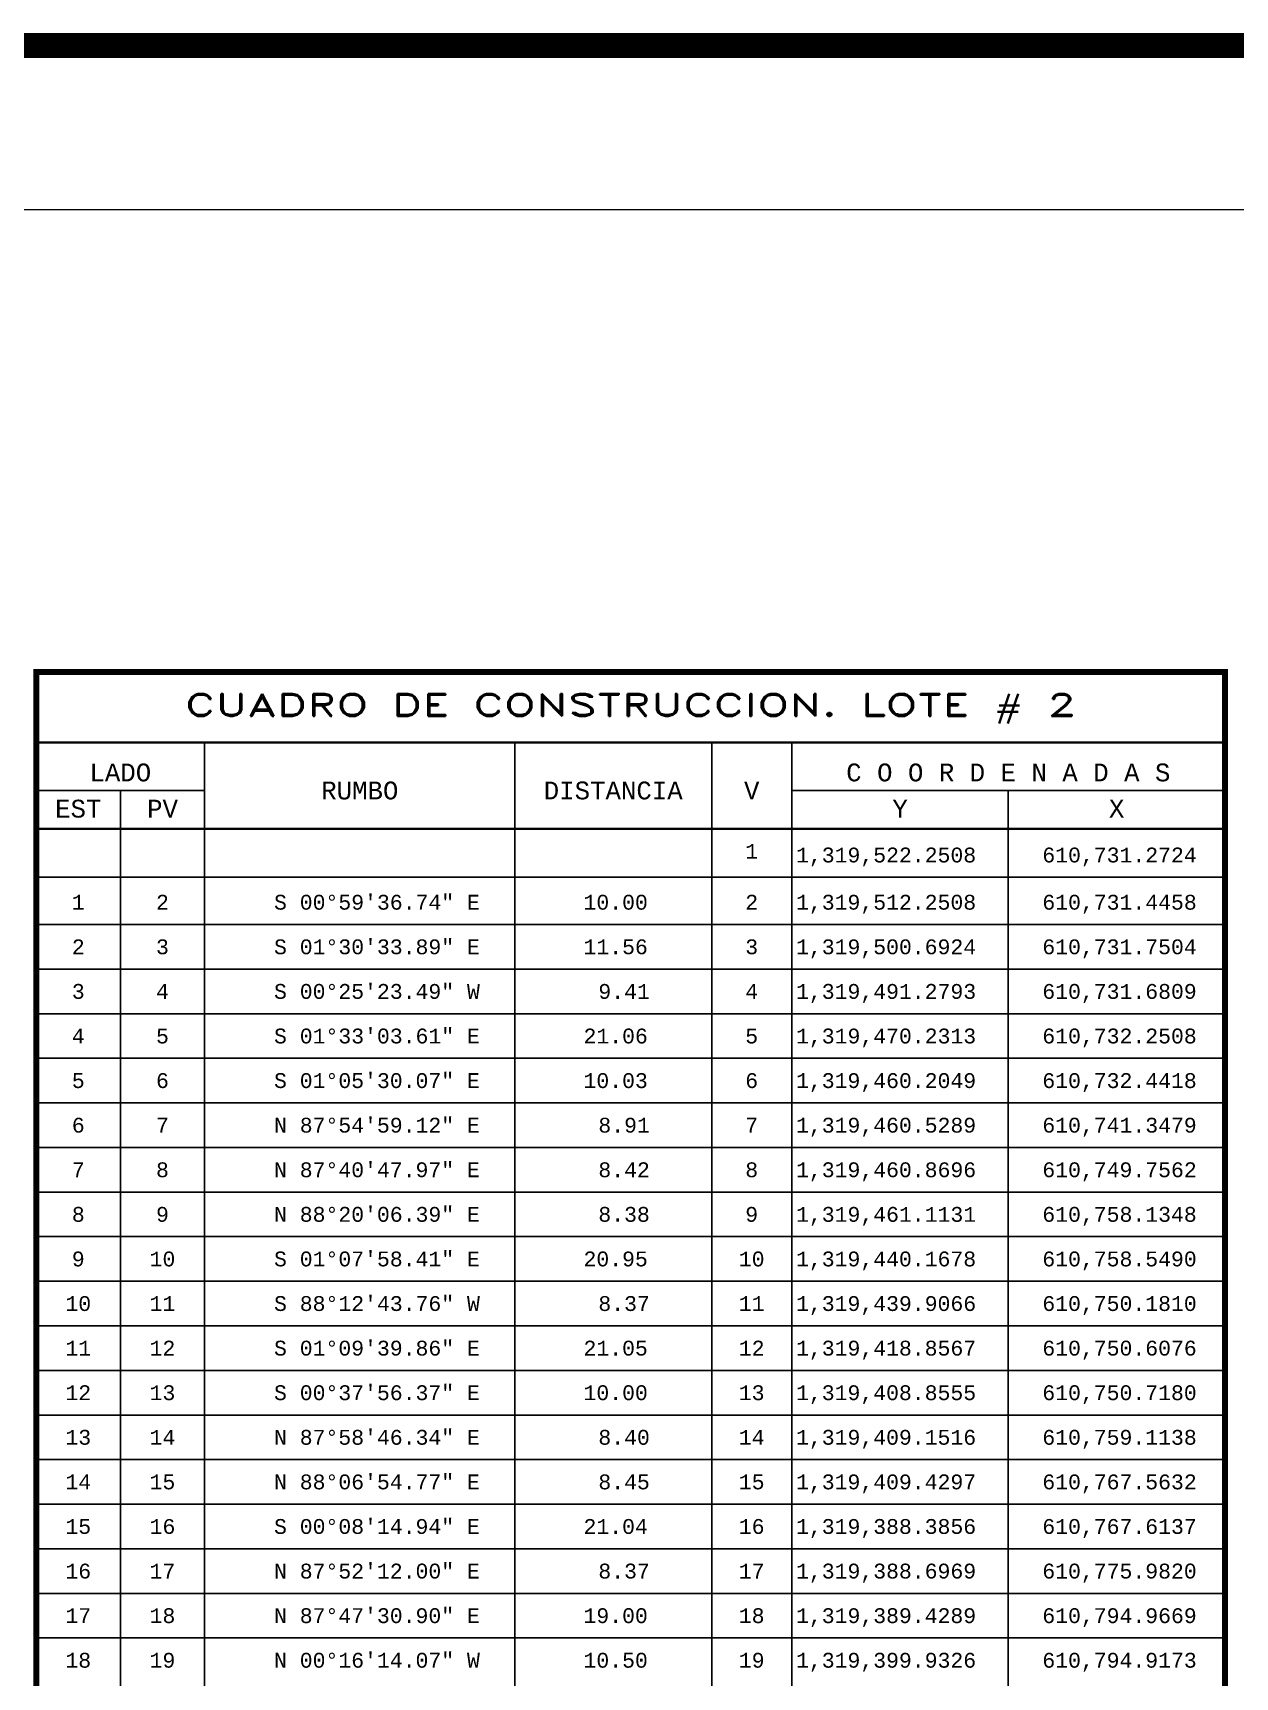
# Model space of a CAD drawing. Header units: millimetres. Extents: x 603916 to 1211550, y 1309898 to 2622648.
# Drawn here: x 604973.3 to 605083, y 1311154.7 to 1311304.8 of the extents above; entities that cross this region are included whole.
import ezdxf
from ezdxf.enums import TextEntityAlignment as Align

# ---------------------------------------------------------------- set-up
doc = ezdxf.new("R2010")
doc.units = ezdxf.units.MM
for name, color, linetype in [('CAJETIN', 5, 'Continuous'), ('CVL_CUADCON', 1, 'Continuous'), ('CVL_CUADCON_LIN', 8, 'Continuous'), ('CVL_CUADCON_TIT', 1, 'Continuous'), ('CVL_CUADCON_TX', 2, 'Continuous')]:
    doc.layers.add(name, color=color, linetype=linetype)
doc.styles.add('HUECA1', font='HUECA1.shx')
doc.styles.add('MONOTXT4', font='MONOTXT4.shx')

msp = doc.modelspace()

# ---------------------------------------------------------------- linework, layer by layer
at = {"const_width": 2.28}
msp.add_lwpolyline([(604785.969, 1311006.678), (605205.069, 1311006.678), (605205.069, 1311303.678), (604785.969, 1311303.678)], close=True, dxfattribs=at)
at = {"layer": 'CAJETIN'}
msp.add_line((605190.069, 1311288.678), (604800.969, 1311288.678), dxfattribs=at)
at = {"layer": 'CVL_CUADCON', "color": 7, "linetype": 'Continuous', "lineweight": 30, "const_width": 0.543, "flags": 128}
msp.add_lwpolyline([(604973.595, 1311246.482), (605082.111, 1311246.482), (605082.111, 1311044.89), (604973.595, 1311044.89)], close=True, dxfattribs=at)
at = {"layer": 'CVL_CUADCON', "color": 7, "linetype": 'Continuous', "lineweight": 30, "const_width": 0.204, "flags": 128}
for points in [[(604973.595, 1311240.038), (605082.111, 1311240.038)], [(604973.595, 1311232.144), (605082.111, 1311232.144)]]:
    msp.add_lwpolyline(points, dxfattribs=at)
at = {"layer": 'CVL_CUADCON_LIN', "color": 7, "linetype": 'Continuous', "lineweight": 30, "ltscale": 0.5}
for p, q in [((604988.967, 1311240.038), (604988.967, 1311052.444)), ((605017.287, 1311240.038), (605017.287, 1311052.444)), ((605035.257, 1311240.038), (605035.257, 1311052.444)), ((605042.565, 1311240.038), (605042.565, 1311052.444)), ((604973.595, 1311235.658), (604988.967, 1311235.658)), ((604981.275, 1311235.658), (604981.275, 1311052.444)), ((605042.565, 1311235.658), (605082.111, 1311235.658)), ((605062.338, 1311235.658), (605062.338, 1311052.444)), ((604973.595, 1311227.727), (605082.111, 1311227.727)), ((604973.595, 1311223.415), (605082.111, 1311223.415)), ((604973.595, 1311219.344), (605082.111, 1311219.344)), ((604973.595, 1311215.273), (605082.111, 1311215.273)), ((604973.595, 1311211.203), (605082.111, 1311211.203)), ((604973.595, 1311207.132), (605082.111, 1311207.132)), ((604973.595, 1311203.061), (605082.111, 1311203.061)), ((604973.595, 1311198.991), (605082.111, 1311198.991)), ((604973.595, 1311194.92), (605082.111, 1311194.92)), ((604973.595, 1311190.849), (605082.111, 1311190.849)), ((604973.595, 1311186.778), (605082.111, 1311186.778)), ((604973.595, 1311182.708), (605082.111, 1311182.708)), ((604973.595, 1311178.637), (605082.111, 1311178.637)), ((604973.595, 1311174.566), (605082.111, 1311174.566)), ((604973.595, 1311170.495), (605082.111, 1311170.495)), ((604973.595, 1311166.425), (605082.111, 1311166.425)), ((604973.595, 1311162.354), (605082.111, 1311162.354)), ((604973.595, 1311158.283), (605082.111, 1311158.283))]:
    msp.add_line(p, q, dxfattribs=at)

# ---------------------------------------------------------------- texts
at = {"layer": 'CVL_CUADCON_TIT', "color": 7, "lineweight": 30, "ltscale": 0.5, "style": 'HUECA1', "width": 1.266339}
msp.add_text('CUADRO DE CONSTRUCCION. LOTE # 2', height=2.03537, dxfattribs=at).set_placement((604987.164, 1311242.452), (605068.542, 1311242.452), align=Align.FIT)
at = {"layer": 'CVL_CUADCON_TIT', "color": 7, "lineweight": 30, "ltscale": 0.5, "style": 'MONOTXT4'}
for s, height, p in [('LADO', 1.6283, (604981.275, 1311236.485)), ('C O O R D E N A D A S', 1.62829, (605062.337, 1311236.485)), ('EST', 1.6283, (604977.435, 1311233.179)), ('PV', 1.6283, (604985.128, 1311233.179)), ('Y', 1.628, (605052.458, 1311233.179)), ('X', 1.628, (605072.229, 1311233.179))]:
    msp.add_text(s, height=height, dxfattribs=at).set_placement(p, align=Align.CENTER)
for s, height, p in [('RUMBO', 1.6283, (605003.135, 1311235.654)), ('DISTANCIA', 1.6283, (605026.27, 1311235.654)), ('V', 1.628, (605038.916, 1311235.654))]:
    msp.add_text(s, height=height, dxfattribs=at).set_placement(p, align=Align.MIDDLE)
at = {"layer": 'CVL_CUADCON_TX', "color": 7, "lineweight": 30, "ltscale": 0.5, "style": 'MONOTXT4'}
for s, height, p in [('1', 1.357, (605038.911, 1311229.423)), ('1', 1.357, (604977.435, 1311224.772)), ('2', 1.357, (604985.121, 1311224.772)), ('2', 1.357, (605038.911, 1311224.772)), ('2', 1.357, (604977.435, 1311220.701)), ('3', 1.357, (604985.121, 1311220.701)), ('3', 1.357, (605038.911, 1311220.701)), ('3', 1.357, (604977.435, 1311216.63)), ('4', 1.357, (604985.121, 1311216.63)), ('4', 1.357, (605038.911, 1311216.63)), ('4', 1.357, (604977.435, 1311212.56)), ('5', 1.357, (604985.121, 1311212.56)), ('5', 1.357, (605038.911, 1311212.56)), ('5', 1.357, (604977.435, 1311208.489)), ('6', 1.357, (604985.121, 1311208.489)), ('6', 1.357, (605038.911, 1311208.489)), ('6', 1.357, (604977.435, 1311204.418)), ('7', 1.357, (604985.121, 1311204.418)), ('7', 1.357, (605038.911, 1311204.418)), ('7', 1.357, (604977.435, 1311200.347)), ('8', 1.357, (604985.121, 1311200.347)), ('8', 1.357, (605038.911, 1311200.347)), ('8', 1.357, (604977.435, 1311196.277)), ('9', 1.357, (604985.121, 1311196.277)), ('9', 1.357, (605038.911, 1311196.277)), ('9', 1.357, (604977.435, 1311192.206)), ('10', 1.3569, (604985.121, 1311192.206)), ('10', 1.3569, (605038.911, 1311192.206)), ('10', 1.3569, (604977.435, 1311188.135)), ('11', 1.3569, (604985.121, 1311188.135)), ('11', 1.3569, (605038.911, 1311188.135)), ('11', 1.3569, (604977.435, 1311184.064)), ('12', 1.3569, (604985.121, 1311184.064)), ('12', 1.3569, (605038.911, 1311184.064)), ('12', 1.3569, (604977.435, 1311179.994)), ('13', 1.3569, (604985.121, 1311179.994)), ('13', 1.3569, (605038.911, 1311179.994)), ('13', 1.3569, (604977.435, 1311175.923)), ('14', 1.3569, (604985.121, 1311175.923)), ('14', 1.3569, (605038.911, 1311175.923)), ('14', 1.3569, (604977.435, 1311171.852)), ('15', 1.3569, (604985.121, 1311171.852)), ('15', 1.3569, (605038.911, 1311171.852)), ('15', 1.3569, (604977.435, 1311167.782)), ('16', 1.3569, (604985.121, 1311167.782)), ('16', 1.3569, (605038.911, 1311167.782)), ('16', 1.3569, (604977.435, 1311163.711)), ('17', 1.3569, (604985.121, 1311163.711)), ('17', 1.3569, (605038.911, 1311163.711)), ('17', 1.3569, (604977.435, 1311159.64)), ('18', 1.3569, (604985.121, 1311159.64)), ('18', 1.3569, (605038.911, 1311159.64)), ('18', 1.3569, (604977.435, 1311155.569)), ('19', 1.3569, (604985.121, 1311155.569)), ('19', 1.3569, (605038.911, 1311155.569))]:
    msp.add_text(s, height=height, dxfattribs=at).set_placement(p, align=Align.CENTER)
for s, height, p in [('1,319,522.2508', 1.35691, (605042.96, 1311229.084)), ('610,731.2724', 1.35691, (605065.444, 1311229.084)), ('S 00%%d59\'36.74" E', 1.35691, (604995.305, 1311224.772)), ('10.00', 1.3569, (605023.556, 1311224.772)), ('1,319,512.2508', 1.35691, (605042.96, 1311224.772)), ('610,731.4458', 1.35691, (605065.444, 1311224.772)), ('S 01%%d30\'33.89" E', 1.35691, (604995.305, 1311220.701)), ('11.56', 1.3569, (605023.556, 1311220.701)), ('1,319,500.6924', 1.35691, (605042.96, 1311220.701)), ('610,731.7504', 1.35691, (605065.444, 1311220.701)), ('S 00%%d25\'23.49" W', 1.35691, (604995.305, 1311216.63)), ('9.41', 1.3569, (605024.913, 1311216.63)), ('1,319,491.2793', 1.35691, (605042.96, 1311216.63)), ('610,731.6809', 1.35691, (605065.444, 1311216.63)), ('S 01%%d33\'03.61" E', 1.35691, (604995.305, 1311212.56)), ('21.06', 1.3569, (605023.556, 1311212.56)), ('1,319,470.2313', 1.35691, (605042.96, 1311212.56)), ('610,732.2508', 1.35691, (605065.444, 1311212.56)), ('S 01%%d05\'30.07" E', 1.35691, (604995.305, 1311208.489)), ('10.03', 1.3569, (605023.556, 1311208.489)), ('1,319,460.2049', 1.35691, (605042.96, 1311208.489)), ('610,732.4418', 1.35691, (605065.444, 1311208.489)), ('N 87%%d54\'59.12" E', 1.35691, (604995.305, 1311204.418)), ('8.91', 1.3569, (605024.913, 1311204.418)), ('1,319,460.5289', 1.35691, (605042.96, 1311204.418)), ('610,741.3479', 1.35691, (605065.444, 1311204.418)), ('N 87%%d40\'47.97" E', 1.35691, (604995.305, 1311200.347)), ('8.42', 1.3569, (605024.913, 1311200.347)), ('1,319,460.8696', 1.35691, (605042.96, 1311200.347)), ('610,749.7562', 1.35691, (605065.444, 1311200.347)), ('N 88%%d20\'06.39" E', 1.35691, (604995.305, 1311196.277)), ('8.38', 1.3569, (605024.913, 1311196.277)), ('1,319,461.1131', 1.35691, (605042.96, 1311196.277)), ('610,758.1348', 1.35691, (605065.444, 1311196.277)), ('S 01%%d07\'58.41" E', 1.35691, (604995.305, 1311192.206)), ('20.95', 1.3569, (605023.556, 1311192.206)), ('1,319,440.1678', 1.35691, (605042.96, 1311192.206)), ('610,758.5490', 1.35691, (605065.444, 1311192.206)), ('S 88%%d12\'43.76" W', 1.35691, (604995.305, 1311188.135)), ('8.37', 1.3569, (605024.913, 1311188.135)), ('1,319,439.9066', 1.35691, (605042.96, 1311188.135)), ('610,750.1810', 1.35691, (605065.444, 1311188.135)), ('S 01%%d09\'39.86" E', 1.35691, (604995.305, 1311184.064)), ('21.05', 1.3569, (605023.556, 1311184.064)), ('1,319,418.8567', 1.35691, (605042.96, 1311184.064)), ('610,750.6076', 1.35691, (605065.444, 1311184.064)), ('S 00%%d37\'56.37" E', 1.35691, (604995.305, 1311179.994)), ('10.00', 1.3569, (605023.556, 1311179.994)), ('1,319,408.8555', 1.35691, (605042.96, 1311179.994)), ('610,750.7180', 1.35691, (605065.444, 1311179.994)), ('N 87%%d58\'46.34" E', 1.35691, (604995.305, 1311175.923)), ('8.40', 1.3569, (605024.913, 1311175.923)), ('1,319,409.1516', 1.35691, (605042.96, 1311175.923)), ('610,759.1138', 1.35691, (605065.444, 1311175.923)), ('N 88%%d06\'54.77" E', 1.35691, (604995.305, 1311171.852)), ('8.45', 1.3569, (605024.913, 1311171.852)), ('1,319,409.4297', 1.35691, (605042.96, 1311171.852)), ('610,767.5632', 1.35691, (605065.444, 1311171.852)), ('S 00%%d08\'14.94" E', 1.35691, (604995.305, 1311167.782)), ('21.04', 1.3569, (605023.556, 1311167.782)), ('1,319,388.3856', 1.35691, (605042.96, 1311167.782)), ('610,767.6137', 1.35691, (605065.444, 1311167.782)), ('N 87%%d52\'12.00" E', 1.35691, (604995.305, 1311163.711)), ('8.37', 1.3569, (605024.913, 1311163.711)), ('1,319,388.6969', 1.35691, (605042.96, 1311163.711)), ('610,775.9820', 1.35691, (605065.444, 1311163.711)), ('N 87%%d47\'30.90" E', 1.35691, (604995.305, 1311159.64)), ('19.00', 1.3569, (605023.556, 1311159.64)), ('1,319,389.4289', 1.35691, (605042.96, 1311159.64)), ('610,794.9669', 1.35691, (605065.444, 1311159.64)), ('N 00%%d16\'14.07" W', 1.35691, (604995.305, 1311155.569)), ('10.50', 1.3569, (605023.556, 1311155.569)), ('1,319,399.9326', 1.35691, (605042.96, 1311155.569)), ('610,794.9173', 1.35691, (605065.444, 1311155.569))]:
    msp.add_text(s, height=height, dxfattribs=at).set_placement(p)

doc.saveas('drawing.dxf')
